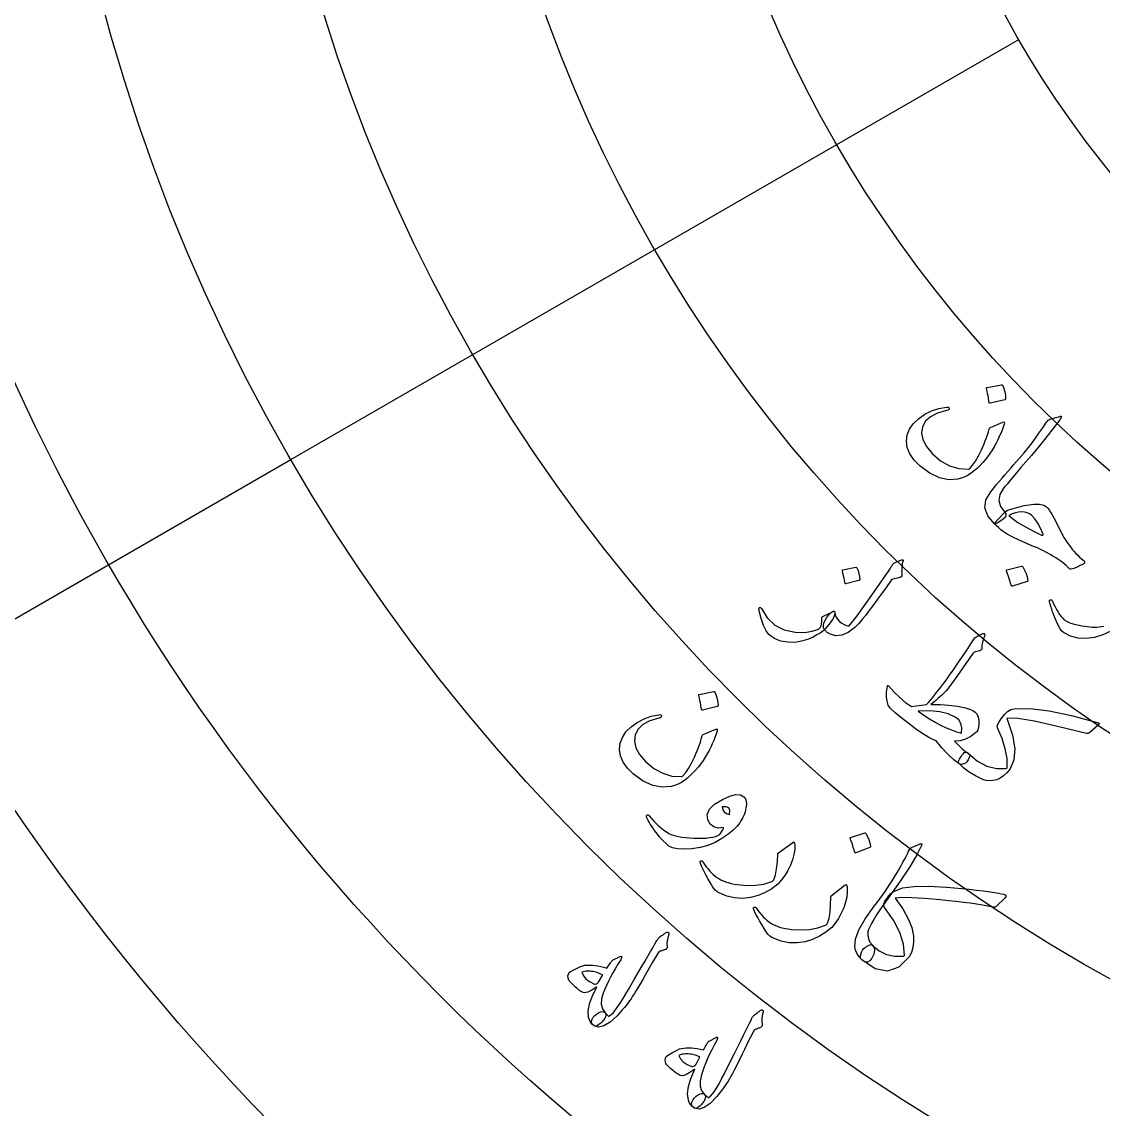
# Model space of a CAD drawing. Header units: millimetres. Extents: x -45 to 45, y -45 to 73.
# Drawn here: x -27.63 to -11.81, y -23.19 to -7.28 of the extents above; entities that cross this region are included whole.
import ezdxf

# ---------------------------------------------------------------- set-up
doc = ezdxf.new("R2010")
doc.units = ezdxf.units.MM
for name, color, linetype in [('CUT_OUTER', 1, 'Continuous'), ('ENGRAVE', 7, 'Continuous'), ('ENGRAVE_FINE', 8, 'Continuous'), ('GUIDE', 3, 'Continuous'), ('TEXT', 5, 'Continuous')]:
    doc.layers.add(name, color=color, linetype=linetype)

msp = doc.modelspace()

# ---------------------------------------------------------------- linework, layer by layer
at = {"layer": 'CUT_OUTER'}
msp.add_arc((0, -0.0002), 44.9998, 179.74001, 0.25885, dxfattribs=at)
at = {"layer": 'ENGRAVE'}
for radius in [39.65, 33.5042, 27.3585, 21.2127, 15.067]:
    msp.add_circle((0, 0), radius, dxfattribs=at)
at = {"layer": 'ENGRAVE_FINE'}
for points in [[(-18.3708, -10.6064), (-13.0484, -7.5335)], [(-23.6932, -13.6792), (-18.3708, -10.6064)], [(-29.0155, -16.7521), (-23.6932, -13.6792)]]:
    msp.add_lwpolyline(points, dxfattribs=at)
for radius in [36.5771, 30.4314, 24.2856, 18.1399]:
    msp.add_circle((0, 0), radius, dxfattribs=at)
at = {"layer": 'GUIDE'}
msp.add_circle((0, 0), 41, dxfattribs=at)
at = {"layer": 'TEXT'}
for points in [[(-13.2975, -12.5868), (-13.2932, -12.5868), (-13.289, -12.5885), (-13.2849, -12.592), (-13.2809, -12.5971), (-13.2635, -12.6439), (-13.251, -12.6919), (-13.2433, -12.7409), (-13.2404, -12.7911), (-13.2415, -12.7972), (-13.2439, -12.8019), (-13.2478, -12.805), (-13.2532, -12.8067), (-13.4679, -12.8572), (-13.474, -12.8573), (-13.4786, -12.8541), (-13.4814, -12.8477), (-13.4826, -12.8381), (-13.4837, -12.8298), (-13.4856, -12.8169), (-13.4883, -12.7995), (-13.492, -12.7775), (-13.4966, -12.7508), (-13.5025, -12.7191), (-13.5095, -12.6824), (-13.5177, -12.6408), (-13.5182, -12.6347), (-13.5171, -12.6304), (-13.5144, -12.6279), (-13.51, -12.6271)], [(-13.2593, -13.1645), (-13.275, -13.2085), (-13.2923, -13.2535), (-13.3113, -13.2994), (-13.332, -13.3463), (-13.3548, -13.3942), (-13.3801, -13.443), (-13.408, -13.4927), (-13.4385, -13.5435), (-13.4701, -13.5926), (-13.5034, -13.6396), (-13.5382, -13.6843), (-13.5747, -13.7267), (-13.613, -13.7669), (-13.6531, -13.8051), (-13.6952, -13.8411), (-13.7391, -13.875), (-13.7885, -13.9074), (-13.838, -13.9335), (-13.8876, -13.9533), (-13.9374, -13.9668), (-14.0714, -13.9763), (-14.2082, -13.9482), (-14.3474, -13.8822), (-14.4883, -13.7779), (-14.5763, -13.689), (-14.6394, -13.598), (-14.6774, -13.5051), (-14.6904, -13.4108), (-14.6784, -13.3205), (-14.6451, -13.2359), (-14.5906, -13.1569), (-14.5151, -13.0835), (-14.4227, -13.0195), (-14.3231, -12.97), (-14.2162, -12.9349), (-14.1022, -12.9139), (-14.0873, -12.9135), (-14.0764, -12.9162), (-14.0693, -12.922), (-14.0662, -12.931), (-14.0664, -12.9423), (-14.0728, -12.9514), (-14.0856, -12.9583), (-14.1046, -12.963), (-14.2373, -13.0014), (-14.3404, -13.054), (-14.4135, -13.1214), (-14.4564, -13.204), (-14.4681, -13.2947), (-14.4481, -13.39), (-14.3963, -13.4896), (-14.3124, -13.5931), (-14.1903, -13.6983), (-14.0611, -13.7718), (-13.9255, -13.8136), (-13.7838, -13.8236), (-13.78, -13.8228), (-13.7754, -13.8205), (-13.7702, -13.8166), (-13.7644, -13.8112), (-13.7228, -13.7643), (-13.6807, -13.7033), (-13.638, -13.6283), (-13.5947, -13.5393), (-13.5742, -13.4932), (-13.5555, -13.4498), (-13.5386, -13.4093), (-13.5236, -13.3716), (-13.5107, -13.3366), (-13.5, -13.3044), (-13.4916, -13.2749), (-13.4856, -13.2482), (-13.4819, -13.2348), (-13.4768, -13.2242), (-13.4702, -13.2165), (-13.4621, -13.2115), (-13.2795, -13.1335), (-13.267, -13.1308), (-13.2596, -13.135), (-13.257, -13.1462), (-13.2593, -13.1645)], [(-12.448, -13.0504), (-12.4396, -13.0481), (-12.4331, -13.0474), (-12.4285, -13.0483), (-12.4259, -13.0508), (-12.4241, -13.057), (-12.4273, -13.0675), (-12.4355, -13.0824), (-12.4485, -13.1016), (-12.5629, -13.2503), (-12.67, -13.3865), (-12.7698, -13.5102), (-12.8624, -13.6214), (-12.9429, -13.7152), (-13.0149, -13.7994), (-13.0785, -13.8741), (-13.1335, -13.9391), (-13.1802, -13.9944), (-13.2187, -14.0399), (-13.2489, -14.0755), (-13.2709, -14.1013), (-13.3243, -14.1905), (-13.3392, -14.2787), (-13.3157, -14.3659), (-13.2534, -14.4517), (-13.2372, -14.4768), (-13.2353, -14.5022), (-13.2478, -14.5279), (-13.2749, -14.554), (-13.3234, -14.5896), (-13.3614, -14.612), (-13.3887, -14.6212), (-13.4054, -14.6174), (-13.5011, -14.503), (-13.5415, -14.387), (-13.5267, -14.27), (-13.4571, -14.1522), (-13.4166, -14.1027), (-13.3757, -14.0534), (-13.3343, -14.0043), (-13.2924, -13.9555), (-13.2502, -13.9068), (-13.2077, -13.8581), (-13.165, -13.8094), (-13.1221, -13.7607), (-13.04, -13.668), (-12.9677, -13.583), (-12.9052, -13.5057), (-12.8524, -13.4362), (-12.8032, -13.3679), (-12.7515, -13.2946), (-12.6971, -13.2162), (-12.6401, -13.1327), (-12.6293, -13.1182), (-12.6176, -13.1067), (-12.6051, -13.0982), (-12.5918, -13.0925)], [(-12.4436, -14.7157), (-12.4312, -14.7407), (-12.4175, -14.7667), (-12.4025, -14.7935), (-12.386, -14.8212), (-12.3683, -14.8497), (-12.3492, -14.8791), (-12.3287, -14.9094), (-12.3068, -14.9405), (-12.2833, -14.9706), (-12.2595, -14.9999), (-12.2353, -15.0284), (-12.2109, -15.056), (-12.1858, -15.0824), (-12.1599, -15.1073), (-12.133, -15.1305), (-12.1053, -15.1522), (-12.0974, -15.1593), (-12.0912, -15.1666), (-12.0868, -15.1741), (-12.0842, -15.1818), (-12.0841, -15.1895), (-12.0873, -15.1969), (-12.094, -15.204), (-12.104, -15.2108), (-12.1268, -15.2219), (-12.148, -15.2323), (-12.1677, -15.242), (-12.1858, -15.2509), (-12.2024, -15.2589), (-12.2174, -15.2657), (-12.2309, -15.2713), (-12.2428, -15.2757), (-12.2633, -15.2817), (-12.2803, -15.2841), (-12.2936, -15.283), (-12.3033, -15.2784), (-12.3283, -15.2542), (-12.355, -15.2302), (-12.3832, -15.2064), (-12.4131, -15.1829), (-12.4446, -15.1596), (-12.478, -15.1369), (-12.5132, -15.1145), (-12.5501, -15.0925), (-12.5876, -15.0713), (-12.6243, -15.0509), (-12.6602, -15.0316), (-12.6952, -15.0132), (-12.7296, -14.996), (-12.7635, -14.9799), (-12.7967, -14.9651), (-12.8294, -14.9515), (-12.9961, -14.88), (-13.1259, -14.8197), (-13.2187, -14.7716), (-13.2748, -14.7361), (-13.3112, -14.707), (-13.3451, -14.6775), (-13.3765, -14.6477), (-13.4054, -14.6174), (-13.3351, -14.5372), (-13.2806, -14.4785), (-13.2419, -14.4413), (-13.2192, -14.4255), (-13.1833, -14.413), (-13.1475, -14.4014), (-13.1117, -14.3905), (-13.0759, -14.3805), (-13.04, -14.3713), (-13.0042, -14.3629), (-12.9683, -14.3553), (-12.9324, -14.3486), (-12.8282, -14.3354), (-12.7449, -14.3346), (-12.6824, -14.3464), (-12.6404, -14.3712), (-12.6234, -14.3902), (-12.6043, -14.4161), (-12.5829, -14.4489), (-12.5592, -14.4885), (-12.5333, -14.535), (-12.5055, -14.5883), (-12.4756, -14.6486), (-12.4436, -14.7157)], [(-12.6949, -14.764), (-12.7281, -14.6844), (-12.7667, -14.6133), (-12.8108, -14.5508), (-12.8606, -14.4966), (-12.8907, -14.4748), (-12.9252, -14.4592), (-12.9639, -14.4497), (-13.0069, -14.4462), (-13.0512, -14.4492), (-13.0971, -14.459), (-13.1447, -14.4757), (-13.1941, -14.4992), (-13.14, -14.5457), (-13.0588, -14.6011), (-12.9502, -14.6649), (-12.8143, -14.7367), (-12.7145, -14.7867), (-12.7086, -14.7885), (-12.7036, -14.7895), (-12.6996, -14.7896), (-12.6965, -14.789), (-12.6932, -14.7865), (-12.6918, -14.7815), (-12.6924, -14.774), (-12.6949, -14.764)], [(-14.7417, -15.1499), (-14.7389, -15.1542), (-14.738, -15.1596), (-14.7391, -15.1664), (-14.7421, -15.1743), (-14.7465, -15.1864), (-14.7505, -15.204), (-14.754, -15.2272), (-14.7569, -15.2558), (-14.7578, -15.2717), (-14.7585, -15.287), (-14.7592, -15.3019), (-14.7598, -15.3163), (-14.76, -15.3302), (-14.7598, -15.3437), (-14.759, -15.3566), (-14.7578, -15.369), (-14.7595, -15.3832), (-14.7675, -15.3951), (-14.7818, -15.4049), (-14.8024, -15.4124), (-14.9022, -15.4366), (-14.9209, -15.4601), (-14.9433, -15.4895), (-14.9691, -15.5247), (-14.9986, -15.5657), (-15.032, -15.6125), (-15.0699, -15.6649), (-15.1124, -15.7231), (-15.1592, -15.787), (-15.2053, -15.8509), (-15.2485, -15.9091), (-15.2888, -15.9616), (-15.3262, -16.0084), (-15.3606, -16.0495), (-15.3921, -16.0852), (-15.4205, -16.1152), (-15.4458, -16.1397), (-15.5427, -16.213), (-15.6363, -16.2524), (-15.7266, -16.2578), (-15.8136, -16.229), (-15.8259, -16.2227), (-15.8373, -16.216), (-15.8479, -16.209), (-15.8575, -16.2017), (-15.8664, -16.1942), (-15.8745, -16.1866), (-15.882, -16.1789), (-15.8887, -16.1711), (-15.9029, -16.1437), (-15.9053, -16.1104), (-15.8958, -16.0712), (-15.8745, -16.0261), (-15.8472, -15.9822), (-15.8195, -15.9469), (-15.7917, -15.92), (-15.7636, -15.9015), (-15.7577, -15.8991), (-15.7526, -15.8983), (-15.7483, -15.8991), (-15.7448, -15.9014), (-15.7414, -15.9055), (-15.7393, -15.91), (-15.7383, -15.9149), (-15.7384, -15.9202), (-15.7316, -15.954), (-15.7176, -15.9867), (-15.6966, -16.0181), (-15.6684, -16.0481), (-15.6344, -16.0751), (-15.6007, -16.0954), (-15.5672, -16.1093), (-15.534, -16.1166), (-15.4895, -16.0666), (-15.413, -15.9665), (-15.3043, -15.8164), (-15.1629, -15.6168), (-15.0063, -15.3943), (-14.9854, -15.3649), (-14.9662, -15.3365), (-14.9487, -15.3091), (-14.933, -15.2828), (-14.9253, -15.2694), (-14.9181, -15.2574), (-14.9113, -15.2467), (-14.9048, -15.2374), (-14.899, -15.2293), (-14.8943, -15.2225), (-14.8904, -15.2168), (-14.8876, -15.2123), (-14.8804, -15.203), (-14.8728, -15.1957), (-14.8649, -15.1902), (-14.8567, -15.1867), (-14.7599, -15.1476), (-14.7542, -15.1464), (-14.7493, -15.1464), (-14.7451, -15.1476), (-14.7417, -15.1499)], [(-15.4306, -15.2546), (-15.4268, -15.2545), (-15.4229, -15.256), (-15.4191, -15.2591), (-15.4154, -15.2637), (-15.3984, -15.3056), (-15.3858, -15.3486), (-15.3775, -15.3926), (-15.3736, -15.4376), (-15.3743, -15.4432), (-15.3764, -15.4474), (-15.3798, -15.4502), (-15.3846, -15.4518), (-15.5759, -15.4991), (-15.5814, -15.4992), (-15.5856, -15.4964), (-15.5883, -15.4907), (-15.5897, -15.4821), (-15.5908, -15.4746), (-15.5929, -15.4631), (-15.5958, -15.4475), (-15.5997, -15.4278), (-15.6046, -15.4039), (-15.6108, -15.3755), (-15.6181, -15.3427), (-15.6267, -15.3054), (-15.6274, -15.3), (-15.6265, -15.2961), (-15.6241, -15.2938), (-15.6202, -15.293)], [(-13.0061, -15.2408), (-13.0016, -15.2405), (-12.997, -15.242), (-12.9921, -15.2453), (-12.9871, -15.2504), (-12.9616, -15.2979), (-12.9409, -15.3469), (-12.9251, -15.3973), (-12.9142, -15.4492), (-12.9143, -15.4556), (-12.9162, -15.4606), (-12.9197, -15.4641), (-12.9251, -15.4662), (-13.1412, -15.5325), (-13.1476, -15.533), (-13.1528, -15.53), (-13.1568, -15.5235), (-13.1596, -15.5136), (-13.162, -15.505), (-13.166, -15.4918), (-13.1716, -15.4739), (-13.1789, -15.4513), (-13.1879, -15.4239), (-13.199, -15.3913), (-13.2121, -15.3537), (-13.2273, -15.311), (-13.2288, -15.3048), (-13.2283, -15.3002), (-13.2258, -15.2974), (-13.2214, -15.2963)], [(-15.7369, -15.9217), (-15.7427, -15.9525), (-15.7541, -15.985), (-15.7713, -16.0194), (-15.794, -16.0556), (-15.8201, -16.0913), (-15.8487, -16.1256), (-15.8799, -16.1585), (-15.9137, -16.1901), (-15.9514, -16.2188), (-15.999, -16.2479), (-16.0566, -16.2773), (-16.1241, -16.307), (-16.2242, -16.3401), (-16.3244, -16.356), (-16.4247, -16.3548), (-16.5249, -16.3364), (-16.574, -16.3204), (-16.6204, -16.2988), (-16.6639, -16.2715), (-16.7047, -16.2386), (-16.7438, -16.1885), (-16.7808, -16.1111), (-16.8152, -16.0067), (-16.8466, -15.8751), (-16.8471, -15.8661), (-16.8456, -15.8584), (-16.8421, -15.852), (-16.8367, -15.8469), (-16.8302, -15.8444), (-16.8239, -15.8459), (-16.8176, -15.8513), (-16.8114, -15.8608), (-16.7262, -15.998), (-16.6148, -16.1017), (-16.4778, -16.1714), (-16.3159, -16.2066), (-16.2317, -16.2105), (-16.1493, -16.2053), (-16.0687, -16.1912), (-15.9898, -16.1681), (-15.9784, -16.1628), (-15.9675, -16.1551), (-15.9572, -16.1447), (-15.9476, -16.1318), (-15.9384, -16.1116), (-15.9323, -16.0828), (-15.9295, -16.0454), (-15.9298, -15.9993), (-15.9286, -15.9932), (-15.9251, -15.9875), (-15.9192, -15.9822), (-15.911, -15.9773), (-15.762, -15.9031), (-15.7562, -15.9007), (-15.7511, -15.8999), (-15.7468, -15.9006), (-15.7432, -15.903), (-15.7399, -15.907), (-15.7377, -15.9115), (-15.7367, -15.9164), (-15.7369, -15.9217)], [(-14.2571, -17.7946), (-14.2879, -17.7834), (-14.3224, -17.7678), (-14.3606, -17.7476), (-14.4024, -17.723), (-14.4481, -17.6941), (-14.4977, -17.661), (-14.5512, -17.6237), (-14.6086, -17.5823), (-14.7536, -17.471), (-14.86, -17.3821), (-14.928, -17.3163), (-14.9581, -17.2742), (-14.9741, -17.2153), (-14.9813, -17.1503), (-14.9795, -17.0794), (-14.9689, -17.0025), (-14.9653, -16.9918), (-14.9604, -16.987), (-14.9545, -16.988), (-14.9473, -16.9949), (-14.8701, -17.0842), (-14.7889, -17.1636), (-14.704, -17.2331), (-14.6155, -17.2926), (-14.3982, -17.2664), (-14.3694, -17.2361), (-14.3381, -17.2008), (-14.3042, -17.1604), (-14.2677, -17.115), (-14.2286, -17.0648), (-14.1871, -17.0102), (-14.143, -16.9511), (-14.0965, -16.8876), (-14.0487, -16.8214), (-14.002, -16.7558), (-13.9564, -16.6908), (-13.9121, -16.6265), (-13.869, -16.5629), (-13.8273, -16.5002), (-13.7869, -16.4384), (-13.7478, -16.3774), (-13.692, -16.288), (-13.6752, -16.278), (-13.6589, -16.2687), (-13.6431, -16.2601), (-13.6276, -16.2522), (-13.6127, -16.2449), (-13.5985, -16.2382), (-13.5849, -16.2321), (-13.5719, -16.2265), (-13.5661, -16.225), (-13.5605, -16.2251), (-13.5553, -16.2268), (-13.5503, -16.23), (-13.5461, -16.2357), (-13.5446, -16.2435), (-13.5458, -16.2533), (-13.5497, -16.2652), (-13.5669, -16.3131), (-13.5787, -16.3567), (-13.5851, -16.396), (-13.5863, -16.4311), (-13.5872, -16.4478), (-13.5926, -16.4611), (-13.6025, -16.4712), (-13.6168, -16.4779), (-13.6832, -16.495), (-13.6939, -16.4982), (-13.7033, -16.5035), (-13.7115, -16.511), (-13.7183, -16.5207), (-13.8636, -16.7304), (-13.9774, -16.8913), (-14.0599, -17.0032), (-14.1112, -17.0659), (-14.1297, -17.0856), (-14.1509, -17.1066), (-14.1748, -17.1289), (-14.2015, -17.1526), (-14.2307, -17.1778), (-14.2622, -17.2047), (-14.296, -17.2333), (-14.3322, -17.2635), (-14.1984, -17.2649), (-14.0695, -17.274), (-13.9451, -17.2908), (-13.8254, -17.3154), (-13.7656, -17.3326), (-13.7182, -17.353), (-13.6832, -17.3766), (-13.6604, -17.4035), (-13.6402, -17.4489), (-13.6299, -17.5006), (-13.6296, -17.5585), (-13.6392, -17.6228), (-13.6437, -17.6359), (-13.6512, -17.6492), (-13.6617, -17.6627), (-13.6751, -17.6764), (-13.7481, -17.7332), (-13.8243, -17.7728), (-13.9036, -17.7951), (-13.9859, -17.8), (-13.9287, -17.861), (-13.8754, -17.9116), (-13.8261, -17.9518), (-13.7809, -17.9816), (-13.7699, -17.9911), (-13.7647, -18.0038), (-13.7651, -18.0199), (-13.7713, -18.0393), (-13.7893, -18.0749), (-13.8083, -18.1025), (-13.8281, -18.1221), (-13.849, -18.1336), (-13.8683, -18.1396), (-13.8837, -18.1427), (-13.895, -18.1429), (-13.9024, -18.1403), (-13.9947, -18.0734), (-14.0847, -17.9934), (-14.1723, -17.9005), (-14.2571, -17.7946)], [(-17.5075, -17.0753), (-17.5032, -17.0753), (-17.4989, -17.077), (-17.4947, -17.0804), (-17.4905, -17.0855), (-17.472, -17.1326), (-17.4584, -17.1807), (-17.4497, -17.23), (-17.4459, -17.2805), (-17.4468, -17.2867), (-17.4492, -17.2914), (-17.453, -17.2946), (-17.4584, -17.2963), (-17.6733, -17.3488), (-17.6795, -17.3489), (-17.6841, -17.3458), (-17.6871, -17.3394), (-17.6885, -17.3297), (-17.6897, -17.3214), (-17.6918, -17.3084), (-17.695, -17.2909), (-17.699, -17.2689), (-17.7042, -17.2421), (-17.7108, -17.2103), (-17.7186, -17.1735), (-17.7278, -17.1317), (-17.7284, -17.1256), (-17.7274, -17.1213), (-17.7247, -17.1187), (-17.7203, -17.1178)], [(-13.7826, -17.9803), (-13.6511, -18.0932), (-13.5146, -18.1674), (-13.374, -18.2027), (-13.2297, -18.1992), (-13.2254, -18.198), (-13.2218, -18.1959), (-13.219, -18.193), (-13.2169, -18.1892), (-13.2193, -18.0557), (-13.2439, -17.9141), (-13.2902, -17.7643), (-13.358, -17.606), (-13.3613, -17.5833), (-13.3538, -17.5535), (-13.3353, -17.5166), (-13.3059, -17.4727), (-13.258, -17.4124), (-13.2099, -17.3679), (-13.1616, -17.3392), (-13.1133, -17.3262), (-12.8814, -17.3244), (-12.6024, -17.3588), (-12.2758, -17.427), (-11.9011, -17.5264), (-11.8967, -17.5271), (-11.8928, -17.528), (-11.8894, -17.5293), (-11.8865, -17.5309), (-11.884, -17.5326), (-11.8817, -17.5342), (-11.8797, -17.5356), (-11.8778, -17.5368), (-11.8737, -17.5406), (-11.8719, -17.5449), (-11.8723, -17.5496), (-11.8749, -17.5549), (-11.8756, -17.5558), (-11.8765, -17.5568), (-11.8776, -17.5578), (-11.8788, -17.5589), (-11.8804, -17.5601), (-11.8823, -17.5616), (-11.8845, -17.5634), (-11.8871, -17.5654), (-12.0087, -17.6734), (-12.0207, -17.6822), (-12.0323, -17.6876), (-12.0436, -17.6895), (-12.0544, -17.688), (-12.4811, -17.5851), (-12.8161, -17.5107), (-13.0596, -17.4699), (-13.2113, -17.4664), (-13.2163, -17.4681), (-13.2189, -17.4711), (-13.2192, -17.4756), (-13.2172, -17.4815), (-13.1402, -17.7138), (-13.1064, -17.9119), (-13.1173, -18.0761), (-13.1744, -18.2063), (-13.2213, -18.2642), (-13.2695, -18.3101), (-13.3192, -18.3441), (-13.3703, -18.3659), (-13.4247, -18.3785), (-13.4767, -18.3817), (-13.5261, -18.3757), (-13.5731, -18.3604), (-13.6792, -18.3104), (-13.7724, -18.2552), (-13.8527, -18.1948), (-13.9199, -18.1296), (-13.9268, -18.1168), (-13.9283, -18.1015), (-13.9242, -18.0838), (-13.9147, -18.0636), (-13.9018, -18.042), (-13.8903, -18.0236), (-13.8801, -18.0083), (-13.8713, -17.9962), (-13.8572, -17.9802), (-13.8435, -17.9692), (-13.83, -17.9633), (-13.8169, -17.9623), (-13.8083, -17.9632), (-13.7996, -17.9665), (-13.7911, -17.9722), (-13.7826, -17.9803)], [(-17.4588, -17.656), (-17.4739, -17.7003), (-17.4908, -17.7456), (-17.5093, -17.7918), (-17.5295, -17.8389), (-17.5518, -17.887), (-17.5767, -17.9361), (-17.6042, -17.9861), (-17.6342, -18.0371), (-17.6654, -18.0865), (-17.6983, -18.1338), (-17.7329, -18.1787), (-17.769, -18.2214), (-17.807, -18.2619), (-17.8469, -18.3003), (-17.8887, -18.3366), (-17.9324, -18.3709), (-17.9815, -18.4036), (-18.0308, -18.4301), (-18.0802, -18.4503), (-18.1298, -18.4643), (-18.2634, -18.4753), (-18.3999, -18.4491), (-18.5392, -18.3853), (-18.6806, -18.2838), (-18.7693, -18.197), (-18.8333, -18.1076), (-18.8724, -18.0159), (-18.8869, -17.9222), (-18.8764, -17.8319), (-18.8447, -17.7468), (-18.7918, -17.6668), (-18.7178, -17.5919), (-18.6268, -17.5259), (-18.5282, -17.4744), (-18.422, -17.4372), (-18.3083, -17.4141), (-18.2935, -17.4134), (-18.2824, -17.4159), (-18.2752, -17.4217), (-18.2719, -17.4306), (-18.2719, -17.4419), (-18.2782, -17.4512), (-18.2908, -17.4583), (-18.3097, -17.4633), (-18.4418, -17.5041), (-18.5438, -17.5587), (-18.6156, -17.6276), (-18.6569, -17.7109), (-18.667, -17.8017), (-18.6456, -17.8964), (-18.5924, -17.9948), (-18.5073, -18.0965), (-18.3843, -18.1996), (-18.2546, -18.2712), (-18.1189, -18.3112), (-17.9774, -18.3198), (-17.9735, -18.319), (-17.969, -18.3167), (-17.9639, -18.3128), (-17.9581, -18.3073), (-17.9168, -18.2601), (-17.8752, -18.1988), (-17.8332, -18.1234), (-17.7907, -18.034), (-17.7706, -17.9876), (-17.7524, -17.9441), (-17.7359, -17.9034), (-17.7213, -17.8654), (-17.7087, -17.8303), (-17.6985, -17.7979), (-17.6904, -17.7683), (-17.6847, -17.7415), (-17.6812, -17.728), (-17.6762, -17.7173), (-17.6697, -17.7095), (-17.6617, -17.7045), (-17.4794, -17.625), (-17.467, -17.6222), (-17.4594, -17.6264), (-17.4567, -17.6377), (-17.4588, -17.656)], [(-13.9763, -17.4477), (-14.0791, -17.4), (-14.2036, -17.3701), (-14.3501, -17.3577), (-14.5189, -17.3622), (-14.4352, -17.4212), (-14.3525, -17.4749), (-14.2708, -17.5233), (-14.1902, -17.5663), (-14.1109, -17.6042), (-14.0331, -17.6368), (-13.957, -17.6642), (-13.8825, -17.6864), (-13.8789, -17.6081), (-13.8932, -17.5423), (-13.9257, -17.4888), (-13.9763, -17.4477)], [(-17.3804, -18.6522), (-17.2751, -18.6057), (-17.188, -18.5838), (-17.119, -18.5867), (-17.0681, -18.6144), (-17.0463, -18.6428), (-17.0338, -18.6796), (-17.0306, -18.7247), (-17.0366, -18.7784), (-17.0423, -18.8073), (-17.0498, -18.8355), (-17.059, -18.8629), (-17.0701, -18.8895), (-17.0827, -18.9158), (-17.0966, -18.9422), (-17.1118, -18.9686), (-17.1284, -18.9951), (-17.1704, -19.0495), (-17.2279, -19.1064), (-17.3007, -19.1657), (-17.3891, -19.2274), (-17.4888, -19.284), (-17.5955, -19.3278), (-17.7091, -19.3587), (-17.8299, -19.3765), (-17.9453, -19.3824), (-18.0394, -19.3774), (-18.1121, -19.3619), (-18.1632, -19.3361), (-18.206, -19.2996), (-18.2519, -19.2541), (-18.3008, -19.1994), (-18.3525, -19.1357), (-18.3778, -19.1024), (-18.4005, -19.0709), (-18.4206, -19.0412), (-18.4381, -19.0133), (-18.4533, -18.9872), (-18.4667, -18.9632), (-18.4782, -18.9413), (-18.4878, -18.9213), (-18.492, -18.908), (-18.493, -18.897), (-18.4908, -18.8883), (-18.4853, -18.8818), (-18.4765, -18.8786), (-18.4679, -18.8797), (-18.4593, -18.885), (-18.4508, -18.8946), (-18.3859, -18.9708), (-18.3162, -19.039), (-18.2418, -19.099), (-18.1629, -19.1508), (-18.1362, -19.1643), (-18.104, -19.1764), (-18.0664, -19.1872), (-18.0234, -19.1966), (-17.9749, -19.2046), (-17.921, -19.2112), (-17.8618, -19.2162), (-17.7971, -19.2198), (-17.7323, -19.2214), (-17.6726, -19.2208), (-17.618, -19.2179), (-17.5685, -19.2129), (-17.524, -19.2055), (-17.4846, -19.1956), (-17.4503, -19.1831), (-17.421, -19.1682), (-17.3947, -19.1293), (-17.3767, -19.0987), (-17.3672, -19.0766), (-17.3662, -19.0628), (-17.4444, -19.0723), (-17.5088, -19.0567), (-17.5593, -19.0159), (-17.5957, -18.9501), (-17.6041, -18.8727), (-17.5708, -18.7974), (-17.4962, -18.724), (-17.3804, -18.6522)], [(-17.276, -18.8745), (-17.273, -18.8166), (-17.2899, -18.7786), (-17.3267, -18.7604), (-17.3834, -18.7619), (-17.3773, -18.8042), (-17.3573, -18.8371), (-17.3235, -18.8605), (-17.276, -18.8745)], [(-15.3009, -19.1418), (-15.2966, -19.1412), (-15.2921, -19.1424), (-15.2875, -19.1452), (-15.2828, -19.1498), (-15.2585, -19.1943), (-15.239, -19.2405), (-15.2242, -19.2884), (-15.2142, -19.3381), (-15.2143, -19.3443), (-15.2161, -19.3493), (-15.2195, -19.3529), (-15.2246, -19.3553), (-15.4316, -19.4337), (-15.4377, -19.4346), (-15.4427, -19.432), (-15.4465, -19.426), (-15.449, -19.4166), (-15.4513, -19.4084), (-15.455, -19.3959), (-15.4603, -19.3789), (-15.4671, -19.3575), (-15.4756, -19.3315), (-15.4861, -19.3007), (-15.4984, -19.2651), (-15.5127, -19.2247), (-15.5141, -19.2188), (-15.5137, -19.2144), (-15.5113, -19.2114), (-15.5071, -19.21)], [(-16.3534, -19.2813), (-16.3494, -19.2788), (-16.3458, -19.2771), (-16.3426, -19.2764), (-16.3397, -19.2766), (-16.334, -19.2806), (-16.3295, -19.2885), (-16.3263, -19.3002), (-16.3243, -19.3158), (-16.3246, -19.3864), (-16.3349, -19.4595), (-16.3553, -19.5351), (-16.3857, -19.6133), (-16.4244, -19.6925), (-16.4685, -19.7655), (-16.518, -19.8323), (-16.573, -19.8929), (-16.6593, -19.9612), (-16.7542, -20.0166), (-16.8578, -20.0589), (-16.9701, -20.088), (-17.087, -20.1013), (-17.2026, -20.0944), (-17.3169, -20.0672), (-17.4295, -20.0198), (-17.4573, -20.0041), (-17.4819, -19.9849), (-17.5034, -19.9621), (-17.5218, -19.9358), (-17.5597, -19.8702), (-17.5934, -19.8105), (-17.6228, -19.7566), (-17.648, -19.7086), (-17.6689, -19.6667), (-17.6855, -19.6308), (-17.6978, -19.6011), (-17.7058, -19.5776), (-17.7067, -19.5718), (-17.7065, -19.5668), (-17.7055, -19.5627), (-17.7034, -19.5595), (-17.6998, -19.5563), (-17.6957, -19.5539), (-17.6911, -19.5524), (-17.686, -19.5518), (-17.6807, -19.5525), (-17.6758, -19.555), (-17.6713, -19.5594), (-17.667, -19.5655), (-17.6419, -19.6036), (-17.6167, -19.6389), (-17.5916, -19.6714), (-17.5665, -19.701), (-17.5413, -19.728), (-17.5156, -19.7526), (-17.4895, -19.7747), (-17.463, -19.7945), (-17.435, -19.8124), (-17.4043, -19.8291), (-17.3711, -19.8444), (-17.3352, -19.8584), (-17.2967, -19.871), (-17.2553, -19.882), (-17.2112, -19.8914), (-17.1643, -19.8993), (-17.0261, -19.913), (-16.896, -19.9102), (-16.7742, -19.8909), (-16.6607, -19.8554), (-16.6523, -19.8519), (-16.6446, -19.8461), (-16.6375, -19.8382), (-16.6311, -19.8281), (-16.6064, -19.7573), (-16.5881, -19.6709), (-16.576, -19.5689), (-16.5699, -19.4514), (-16.5684, -19.4449), (-16.5664, -19.4396), (-16.5638, -19.4356), (-16.5607, -19.433)], [(-15.1875, -20.7876), (-15.1645, -20.8233), (-15.1581, -20.8662), (-15.1682, -20.9163), (-15.1948, -20.9738), (-15.2257, -21.0152), (-15.2606, -21.0333), (-15.2995, -21.028), (-15.3422, -20.9994), (-15.382, -20.9571), (-15.4122, -20.9109), (-15.4327, -20.8608), (-15.4435, -20.8069), (-15.4359, -20.6972), (-15.3863, -20.5622), (-15.2949, -20.4018), (-15.162, -20.216), (-15.1198, -20.161), (-15.0793, -20.1067), (-15.0403, -20.0529), (-15.0029, -19.9997), (-14.9671, -19.9472), (-14.9331, -19.8955), (-14.9008, -19.8447), (-14.8703, -19.7947), (-14.8324, -19.7305), (-14.7983, -19.6722), (-14.7679, -19.6197), (-14.7412, -19.5729), (-14.7185, -19.5322), (-14.6999, -19.4977), (-14.6854, -19.4695), (-14.6751, -19.4475), (-14.658, -19.4108), (-14.6422, -19.3832), (-14.6277, -19.3648), (-14.6146, -19.3555), (-14.4906, -19.305), (-14.4756, -19.3015), (-14.467, -19.304), (-14.4648, -19.3127), (-14.469, -19.3275), (-14.5362, -19.4661), (-14.6397, -19.6404), (-14.7794, -19.8504), (-14.9555, -20.0959), (-15.0206, -20.1866), (-15.0778, -20.2691), (-15.1271, -20.3433), (-15.1684, -20.4091), (-15.2017, -20.4666), (-15.2268, -20.5155), (-15.2438, -20.5559), (-15.2527, -20.5877), (-15.2565, -20.6409), (-15.247, -20.692), (-15.224, -20.7409), (-15.1875, -20.7876)], [(-15.588, -19.9052), (-15.5841, -19.9025), (-15.5805, -19.9008), (-15.5773, -19.8999), (-15.5744, -19.9), (-15.5685, -19.9038), (-15.5638, -19.9115), (-15.5601, -19.9231), (-15.5575, -19.9386), (-15.5551, -20.0091), (-15.5625, -20.0826), (-15.5799, -20.159), (-15.6072, -20.2383), (-15.6428, -20.3188), (-15.684, -20.3935), (-15.7309, -20.4622), (-15.7835, -20.525), (-15.8671, -20.5966), (-15.9597, -20.6556), (-16.0616, -20.702), (-16.1727, -20.7354), (-16.2889, -20.7533), (-16.4048, -20.7509), (-16.52, -20.7282), (-16.6344, -20.6852), (-16.6627, -20.6706), (-16.6881, -20.6524), (-16.7105, -20.6304), (-16.7299, -20.6048), (-16.7703, -20.5408), (-16.8063, -20.4824), (-16.8378, -20.4297), (-16.8648, -20.3828), (-16.8874, -20.3417), (-16.9054, -20.3065), (-16.9188, -20.2773), (-16.9278, -20.2541), (-16.9288, -20.2483), (-16.9289, -20.2434), (-16.928, -20.2393), (-16.9261, -20.236), (-16.9226, -20.2326), (-16.9186, -20.23), (-16.914, -20.2284), (-16.9089, -20.2275), (-16.9037, -20.2281), (-16.8987, -20.2304), (-16.8939, -20.2345), (-16.8895, -20.2405), (-16.8629, -20.2776), (-16.8364, -20.3119), (-16.81, -20.3434), (-16.7838, -20.372), (-16.7575, -20.398), (-16.7308, -20.4215), (-16.7039, -20.4427), (-16.6766, -20.4614), (-16.6479, -20.4782), (-16.6167, -20.4936), (-16.5829, -20.5076), (-16.5465, -20.5203), (-16.5075, -20.5313), (-16.4657, -20.5407), (-16.4213, -20.5484), (-16.3741, -20.5544), (-16.2354, -20.5628), (-16.1056, -20.5548), (-15.9846, -20.5308), (-15.8726, -20.4909), (-15.8643, -20.4871), (-15.8569, -20.481), (-15.8501, -20.4728), (-15.8441, -20.4625), (-15.8221, -20.3908), (-15.8072, -20.3037), (-15.7991, -20.2013), (-15.7976, -20.0837), (-15.7964, -20.0771), (-15.7946, -20.0717), (-15.7922, -20.0677), (-15.7892, -20.0649)], [(-14.8563, -20.0979), (-14.7452, -20.2551), (-14.6628, -20.3989), (-14.6095, -20.5297), (-14.5858, -20.6478), (-14.5846, -20.7384), (-14.5953, -20.8198), (-14.6179, -20.892), (-14.6526, -20.955), (-14.8004, -21.1078), (-14.9653, -21.1664), (-15.1471, -21.13), (-15.3443, -20.9979), (-15.3553, -20.9844), (-15.3611, -20.967), (-15.3616, -20.9457), (-15.3569, -20.9205), (-15.3455, -20.888), (-15.3306, -20.86), (-15.3123, -20.8364), (-15.2906, -20.8173), (-15.2554, -20.7936), (-15.2268, -20.7805), (-15.2048, -20.778), (-15.1895, -20.7861), (-15.0889, -20.8687), (-14.9799, -20.9231), (-14.863, -20.9491), (-14.7385, -20.9466), (-14.73, -20.9452), (-14.724, -20.9423), (-14.7205, -20.9381), (-14.7194, -20.9326), (-14.7334, -20.7698), (-14.7872, -20.5995), (-14.8803, -20.4211), (-15.0123, -20.2342), (-15.0229, -20.2105), (-15.0207, -20.1804), (-15.0056, -20.144), (-14.9777, -20.1011), (-14.9495, -20.0659), (-14.9217, -20.0362), (-14.8942, -20.012), (-14.8671, -19.9935), (-14.7489, -19.9493), (-14.5824, -19.9257), (-14.3679, -19.9214), (-14.1056, -19.9349), (-13.9921, -19.9447), (-13.8813, -19.9553), (-13.7733, -19.9668), (-13.6681, -19.9792), (-13.5655, -19.9925), (-13.4656, -20.0068), (-13.3683, -20.0221), (-13.2738, -20.0384), (-13.2467, -20.0481), (-13.2341, -20.0616), (-13.2361, -20.079), (-13.2526, -20.1003), (-13.3689, -20.2121), (-13.382, -20.2227), (-13.396, -20.2293), (-13.4109, -20.232), (-13.4268, -20.2306), (-13.4985, -20.2156), (-13.5773, -20.2011), (-13.6631, -20.187), (-13.7559, -20.1733), (-13.8558, -20.16), (-13.9627, -20.1474), (-14.0767, -20.1353), (-14.1978, -20.1237), (-14.4268, -20.1037), (-14.613, -20.092), (-14.7562, -20.0898), (-14.8563, -20.0979)], [(-18.2045, -20.6024), (-18.1945, -20.597), (-18.1856, -20.5947), (-18.1776, -20.5956), (-18.1707, -20.5997), (-18.1663, -20.6053), (-18.164, -20.6122), (-18.1641, -20.6205), (-18.1663, -20.6302), (-18.1819, -20.6766), (-18.1911, -20.7215), (-18.1939, -20.765), (-18.1904, -20.807), (-18.1914, -20.8232), (-18.1978, -20.8366), (-18.2095, -20.8472), (-18.2266, -20.8549), (-18.2366, -20.858), (-18.2466, -20.861), (-18.2568, -20.864), (-18.2671, -20.8668), (-18.2773, -20.8696), (-18.2875, -20.8725), (-18.2975, -20.8755), (-18.3075, -20.8786), (-18.3208, -20.8956), (-18.3527, -20.9474), (-18.4034, -21.0342), (-18.4725, -21.1561), (-18.5103, -21.2233), (-18.546, -21.2861), (-18.5797, -21.3446), (-18.6113, -21.3989), (-18.641, -21.4485), (-18.6687, -21.4935), (-18.6945, -21.5337), (-18.7183, -21.5692), (-18.7415, -21.602), (-18.7652, -21.6343), (-18.7896, -21.666), (-18.8147, -21.6972), (-18.8404, -21.728), (-18.867, -21.7584), (-18.8944, -21.7885), (-18.9226, -21.8182), (-19.0243, -21.9116), (-19.114, -21.9673), (-19.1917, -21.9852), (-19.2573, -21.9653), (-19.2811, -21.9455), (-19.2939, -21.9227), (-19.2958, -21.897), (-19.2868, -21.8684), (-19.2701, -21.84), (-19.2489, -21.8152), (-19.2234, -21.7939), (-19.1934, -21.7761), (-19.1623, -21.7626), (-19.1365, -21.7574), (-19.1157, -21.7607), (-19.1001, -21.7723), (-19.0896, -21.783), (-19.0801, -21.7925), (-19.0716, -21.8009), (-19.0642, -21.8082), (-19.0577, -21.8142), (-19.0516, -21.8189), (-19.046, -21.8222), (-19.0409, -21.8242), (-19.0115, -21.8059), (-18.976, -21.7703), (-18.9342, -21.7172), (-18.8861, -21.6468), (-18.8588, -21.6039), (-18.8281, -21.5541), (-18.794, -21.4976), (-18.7565, -21.4343), (-18.7153, -21.3642), (-18.6703, -21.2873), (-18.6213, -21.2037), (-18.5685, -21.1133), (-18.5168, -21.0249), (-18.4715, -20.9472), (-18.4326, -20.8802), (-18.4, -20.8237), (-18.3738, -20.778), (-18.3539, -20.7431), (-18.3402, -20.7189), (-18.3327, -20.7054), (-18.3219, -20.6889), (-18.3079, -20.6733), (-18.2908, -20.6586), (-18.2705, -20.6448), (-18.2596, -20.6387), (-18.2495, -20.6327), (-18.2401, -20.627), (-18.2314, -20.6216), (-18.2236, -20.6164), (-18.2164, -20.6115), (-18.2101, -20.6069), (-18.2045, -20.6024)], [(-19.1255, -21.4862), (-19.1504, -21.5719), (-19.1542, -21.6485), (-19.1369, -21.7158), (-19.0984, -21.7738), (-19.0884, -21.7903), (-19.0859, -21.8099), (-19.0909, -21.8324), (-19.1034, -21.8581), (-19.1115, -21.8703), (-19.1202, -21.8824), (-19.1295, -21.8944), (-19.1394, -21.9062), (-19.1501, -21.9175), (-19.1616, -21.9281), (-19.1739, -21.9379), (-19.1871, -21.947), (-19.2103, -21.9607), (-19.23, -21.9685), (-19.2462, -21.9706), (-19.2588, -21.9669), (-19.2872, -21.9419), (-19.3102, -21.9129), (-19.3276, -21.8797), (-19.3395, -21.8425), (-19.3448, -21.7508), (-19.3262, -21.6456), (-19.2839, -21.5269), (-19.2177, -21.3949), (-19.2903, -21.443), (-19.3506, -21.4723), (-19.3987, -21.4828), (-19.4344, -21.4745), (-19.4493, -21.4651), (-19.4646, -21.4547), (-19.4802, -21.4431), (-19.4961, -21.4305), (-19.5126, -21.4166), (-19.5295, -21.4015), (-19.5471, -21.3852), (-19.5651, -21.3675), (-19.5973, -21.3339), (-19.6204, -21.3062), (-19.6344, -21.2846), (-19.6395, -21.2689), (-19.6407, -21.2357), (-19.6347, -21.2083), (-19.6215, -21.1869), (-19.6012, -21.1713), (-19.5268, -21.1327), (-19.4673, -21.1046), (-19.4225, -21.087), (-19.3924, -21.08), (-19.3579, -21.0774), (-19.3217, -21.077), (-19.2839, -21.0789), (-19.2445, -21.083), (-19.2034, -21.0893), (-19.1606, -21.0978), (-19.1162, -21.1085), (-19.0701, -21.1214), (-19.0204, -21.0466), (-19.014, -21.038), (-19.008, -21.0301), (-19.0025, -21.0229), (-18.9975, -21.0164), (-18.9927, -21.0108), (-18.988, -21.0063), (-18.9833, -21.0028), (-18.9787, -21.0005), (-18.8762, -20.9524), (-18.8603, -20.948), (-18.8538, -20.9546), (-18.8568, -20.9721), (-18.8693, -21.0004), (-18.9108, -21.0657), (-18.9496, -21.1298), (-18.9854, -21.1927), (-19.0185, -21.2543), (-19.0489, -21.3146), (-19.0769, -21.3734), (-19.1024, -21.4306), (-19.1255, -21.4862)], [(-19.131, -21.222), (-19.1459, -21.2149), (-19.1616, -21.2078), (-19.178, -21.2008), (-19.1953, -21.1938), (-19.2135, -21.1872), (-19.2328, -21.1815), (-19.2533, -21.1765), (-19.2749, -21.1724), (-19.2963, -21.1686), (-19.3173, -21.1661), (-19.3381, -21.1649), (-19.3587, -21.1651), (-19.3789, -21.1668), (-19.3986, -21.17), (-19.4179, -21.1747), (-19.4367, -21.181), (-19.4146, -21.2323), (-19.3769, -21.2786), (-19.3235, -21.3197), (-19.2545, -21.3557), (-19.2403, -21.3575), (-19.2251, -21.3531), (-19.2089, -21.3425), (-19.1915, -21.3258)], [(-16.8276, -21.7416), (-16.818, -21.7355), (-16.8092, -21.7326), (-16.8013, -21.733), (-16.7941, -21.7366), (-16.7893, -21.7419), (-16.7866, -21.7487), (-16.7861, -21.757), (-16.7877, -21.7668), (-16.8003, -21.8141), (-16.8065, -21.8595), (-16.8065, -21.9031), (-16.8003, -21.9447), (-16.8003, -21.961), (-16.8057, -21.9748), (-16.8168, -21.9861), (-16.8333, -21.9949), (-16.8431, -21.9987), (-16.8529, -22.0023), (-16.8628, -22.0059), (-16.8729, -22.0094), (-16.8829, -22.0129), (-16.8929, -22.0165), (-16.9027, -22.0201), (-16.9125, -22.0238), (-16.9246, -22.0416), (-16.9531, -22.0955), (-16.998, -22.1854), (-17.0591, -22.3115), (-17.0924, -22.3809), (-17.124, -22.446), (-17.1538, -22.5066), (-17.1819, -22.5627), (-17.2083, -22.6142), (-17.233, -22.6609), (-17.2561, -22.7027), (-17.2776, -22.7396), (-17.2985, -22.7739), (-17.3202, -22.8076), (-17.3424, -22.8409), (-17.3654, -22.8737), (-17.3891, -22.906), (-17.4136, -22.9381), (-17.439, -22.9699), (-17.4652, -23.0014), (-17.5606, -23.1013), (-17.6465, -23.1627), (-17.7229, -23.1855), (-17.7897, -23.1699), (-17.8147, -23.1517), (-17.829, -23.1298), (-17.8326, -23.1043), (-17.8254, -23.0751), (-17.8106, -23.0457), (-17.7911, -23.0196), (-17.7669, -22.9966), (-17.7382, -22.9769), (-17.7081, -22.9614), (-17.6826, -22.9546), (-17.6617, -22.9565), (-17.6454, -22.9672), (-17.6341, -22.9771), (-17.624, -22.986), (-17.6151, -22.9938), (-17.6072, -23.0006), (-17.6003, -23.0062), (-17.5939, -23.0105), (-17.5881, -23.0134), (-17.5829, -23.015), (-17.5548, -22.9949), (-17.5216, -22.957), (-17.4834, -22.9014), (-17.44, -22.828), (-17.4155, -22.7834), (-17.3881, -22.7318), (-17.3578, -22.6731), (-17.3244, -22.6075), (-17.2879, -22.5349), (-17.2479, -22.4552), (-17.2045, -22.3686), (-17.1577, -22.275), (-17.1119, -22.1835), (-17.0717, -22.103), (-17.0372, -22.0335), (-17.0084, -21.9751), (-16.9852, -21.9278), (-16.9675, -21.8916), (-16.9554, -21.8665), (-16.9489, -21.8526), (-16.9392, -21.8354), (-16.9262, -21.819), (-16.9101, -21.8032), (-16.8908, -21.7881), (-16.8803, -21.7813), (-16.8705, -21.7747), (-16.8615, -21.7684), (-16.8533, -21.7624), (-16.8457, -21.7568), (-16.839, -21.7514), (-16.8329, -21.7463), (-16.8276, -21.7416)], [(-17.6893, -22.6833), (-17.7086, -22.7704), (-17.7074, -22.8471), (-17.6857, -22.9131), (-17.6436, -22.9685), (-17.6325, -22.9844), (-17.6287, -23.0037), (-17.6322, -23.0266), (-17.643, -23.0529), (-17.6503, -23.0657), (-17.6582, -23.0783), (-17.6667, -23.0909), (-17.6759, -23.1033), (-17.6858, -23.1153), (-17.6965, -23.1266), (-17.7082, -23.1372), (-17.7208, -23.1471), (-17.7431, -23.1622), (-17.7622, -23.1714), (-17.7782, -23.1745), (-17.791, -23.1716), (-17.8211, -23.1486), (-17.8459, -23.121), (-17.8654, -23.0891), (-17.8797, -23.0527), (-17.8909, -22.9616), (-17.8792, -22.8554), (-17.8447, -22.7342), (-17.7872, -22.5981), (-17.8565, -22.6509), (-17.9148, -22.6841), (-17.9621, -22.6977), (-17.9982, -22.6917), (-18.0137, -22.6833), (-18.0297, -22.6738), (-18.046, -22.6633), (-18.0628, -22.6517), (-18.08, -22.639), (-18.098, -22.625), (-18.1165, -22.6098), (-18.1357, -22.5934), (-18.1699, -22.5619), (-18.1948, -22.5358), (-18.2102, -22.5151), (-18.2163, -22.4999), (-18.2197, -22.4668), (-18.2155, -22.4391), (-18.2037, -22.4168), (-18.1844, -22.3999), (-18.1127, -22.3566), (-18.0551, -22.3247), (-18.0115, -22.3042), (-17.982, -22.2953), (-17.9477, -22.2904), (-17.9117, -22.2877), (-17.8738, -22.2871), (-17.8342, -22.2887), (-17.7928, -22.2923), (-17.7495, -22.298), (-17.7045, -22.3058), (-17.6577, -22.3156), (-17.6129, -22.2378), (-17.6071, -22.2288), (-17.6017, -22.2205), (-17.5967, -22.213), (-17.5921, -22.2061), (-17.5877, -22.2003), (-17.5832, -22.1954), (-17.5788, -22.1917), (-17.5743, -22.1891), (-17.4752, -22.1344), (-17.4596, -22.129), (-17.4527, -22.1351), (-17.4546, -22.1528), (-17.4651, -22.1819), (-17.5024, -22.2497), (-17.5368, -22.3162), (-17.5686, -22.3813), (-17.5975, -22.445), (-17.624, -22.5071), (-17.6481, -22.5675), (-17.6698, -22.6263), (-17.6893, -22.6833)], [(-17.7119, -22.42), (-17.7272, -22.4138), (-17.7433, -22.4078), (-17.7602, -22.4019), (-17.7779, -22.396), (-17.7965, -22.3906), (-17.8162, -22.3862), (-17.8369, -22.3826), (-17.8588, -22.3799), (-17.8803, -22.3774), (-17.9015, -22.3763), (-17.9223, -22.3765), (-17.9428, -22.378), (-17.9629, -22.381), (-17.9824, -22.3855), (-18.0013, -22.3914), (-18.0197, -22.3989), (-17.9943, -22.4487), (-17.9536, -22.4924), (-17.8977, -22.53), (-17.8265, -22.5614), (-17.8122, -22.5623), (-17.7973, -22.5569), (-17.7818, -22.5453), (-17.7656, -22.5275)]]:
    msp.add_lwpolyline(points, close=True, dxfattribs=at)
msp.add_lwpolyline([(-11.7009, -16.1912), (-11.817, -16.2461), (-11.939, -16.2828), (-12.0614, -16.2991), (-12.1783, -16.293), (-12.2892, -16.2644), (-12.3941, -16.2136), (-12.4158, -16.194), (-12.4402, -16.1601), (-12.4671, -16.1119), (-12.4965, -16.0494), (-12.5113, -16.0151), (-12.5254, -15.98), (-12.5389, -15.9442), (-12.5517, -15.9077), (-12.5641, -15.8707), (-12.5761, -15.8334), (-12.5879, -15.7959), (-12.5994, -15.7582), (-12.6008, -15.75), (-12.5991, -15.7432), (-12.5943, -15.7377), (-12.5863, -15.7335), (-12.5775, -15.7315), (-12.5701, -15.7329), (-12.564, -15.7375), (-12.5593, -15.7454), (-12.5373, -15.7931), (-12.5154, -15.837), (-12.4934, -15.8771), (-12.4716, -15.9135), (-12.4496, -15.9464), (-12.4272, -15.9759), (-12.4045, -16.0021), (-12.3814, -16.0249), (-12.3467, -16.0475), (-12.2989, -16.0686), (-12.2381, -16.0881), (-12.1643, -16.1058), (-12.1242, -16.1139), (-12.085, -16.1205), (-12.047, -16.1257), (-12.0099, -16.1295), (-11.9738, -16.1317), (-11.9386, -16.1323), (-11.9042, -16.1312), (-11.8707, -16.1284), (-11.8024, -16.1185)], dxfattribs=at)

doc.saveas('drawing.dxf')
